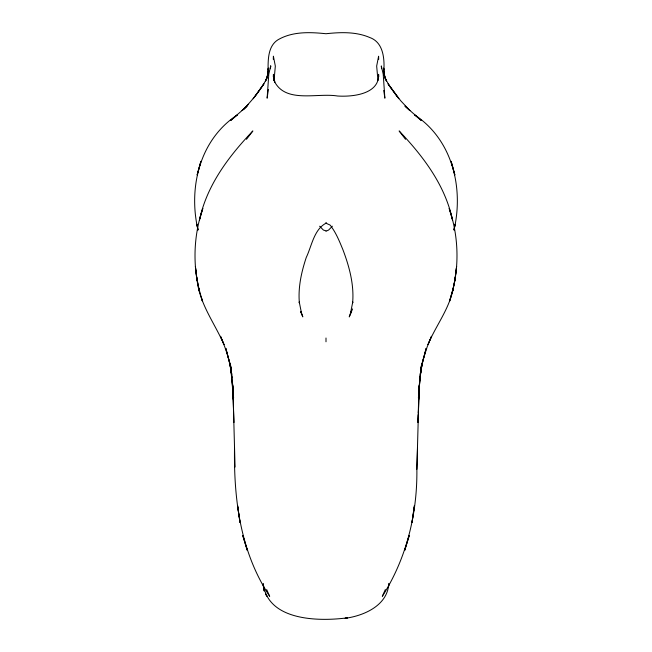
<?xml version="1.0" encoding="UTF-8"?>
<svg xmlns="http://www.w3.org/2000/svg" width="652" height="652" viewBox="0 0 652 652"><rect width="100%" height="100%" fill="white"/><g stroke="black" fill="none" stroke-linecap="round" stroke-linejoin="round"><path stroke-width="0.98" d="M326 231.199L328.624 230.042L332.373 226.203M326 222.487C326.367 224.484 330.531 224.035 331.249 226.578C336.383 233.538 339.586 241.672 342.879 249.61C349.317 266.578 354.248 284.728 352.618 303.041L352.773 301.9L350.303 314.199L351.192 311.697L349.244 316.937L351.094 312.422M419.163 385.552L416.872 469.326C417.386 514.029 406.449 558.479 382.317 596.319L385.332 589.563M418.217 414.745L417.997 422.48L419.432 383.694L418.926 393.278M418.274 412.814L418.519 404.11M416.872 469.326L417.492 448.274M273.286 59.316L273.392 56.186L275.331 66.105L274.011 80.75M273.318 76.895L273.408 74.328L274.834 82.217L274.288 80.603M388.731 584.257C387.239 605.635 363.743 615.822 345.087 618.324L347.557 617.803C318.861 621.658 267.483 620.981 263.212 583.41M418.82 395.193L418.568 399.986L419.668 381.86L421.722 364.411L419.912 378.144L422.251 362.814L420.206 374.313M388.722 584.477L388.625 586.27L388.788 583.41M418.657 394.892L418.421 397.907L418.657 394.925M419.831 380.01L418.894 391.942L421.159 365.976M274.036 80.514L274.37 76.716L274.019 80.652M270.409 68.737L270.702 65.933L268.795 74.116L267.133 98.191L268.363 89.463M270.702 65.933L270.368 68.582L270.572 66.969M454.036 230.164L455.039 224.198L454.069 229.675M454.118 229.455C463.759 187.377 452.178 139.471 414.566 114.85L421.379 120.538L404.957 106.113L409.896 110.547L400.589 100.612L388.046 83.798L398.804 98.754M420.23 374.346L422.749 361.167L426.139 348.372L420.776 369.57M420.85 369.301L423.181 359.423L427.19 346.815L431.494 336.269L427.981 344.623C435.862 325.56 449.432 308.877 453.262 288.217C459.367 261.9 457.94 233.978 449.171 208.42L452.512 219.936C445.063 185.021 423.189 156.26 399.13 130.938L405.528 139.316M351.469 311.542L352.585 308.918M246.472 139.316L252.87 130.938C228.811 156.26 206.937 185.021 199.488 219.936L202.829 208.42C194.891 231.582 192.984 256.643 197.181 280.751C199.919 304.37 214.785 323.441 224.019 344.623L220.506 336.269C225.176 346.978 228.876 358.119 231.224 369.57M253.196 98.754L263.954 83.798L254.899 96.496M397.101 96.496L389.586 86.178L385.365 78.647L386.554 81.321L383.783 73.44L385.34 79.047L383.678 70.889L384.509 76.194L383.678 68.061L383.889 70.367C384.55 58.232 383.278 42.241 369.651 37.474C355.919 31.581 340.54 32.176 326 33.725C310.556 32.144 293.881 31.377 279.716 38.827C267.89 44.548 268.005 59.259 268.111 70.367L268.314 68.061L267.491 76.194L268.322 70.889L266.66 79.047L268.216 73.44L265.445 81.321L266.635 78.647C260.857 90.041 252.389 99.764 243.791 109.112L248.371 104.279L242.104 110.547L247.043 106.113L230.621 120.538L237.434 114.85C199.773 139.479 188.257 187.336 197.882 229.455M326 223.204C313.938 229.512 311.746 246.024 306.261 257.458C301.403 272.088 297.964 287.548 299.382 303.041L299.244 301.884L301.705 314.183L300.865 311.632L302.805 316.88L301.02 312.275M326 230.873L323.376 230.042L319.627 226.203M274.769 82.038C286.301 103.44 317.426 92.657 337.516 96.007C353.702 97.058 379.423 93.774 378.6 74.32L378.69 76.912M266.668 589.563L269.683 596.319C240.547 552.13 233.766 500.19 234.508 448.274M198.738 288.217L199.496 291.631L196.676 277.646L197.181 280.751L195.388 266.456L196.676 277.646L198.738 288.217L202.503 301.444L201.492 297.882M231.15 369.301L225.861 348.372L229.251 361.167L231.77 374.346M231.786 374.313L229.748 362.814L232.088 378.144L230.278 364.411L233.106 391.885L232.169 380.01M197.931 229.675L196.961 224.198L197.963 230.164M383.759 90.465L384.867 98.191L383.213 74.116L381.298 65.933L381.583 68.737M230.841 365.976L233.432 399.986L233.18 395.193M377.964 80.579L376.669 66.048L378.6 56.235L378.706 59.356M233.343 394.925L233.579 397.907L233.343 394.892M263.278 584.477L263.375 586.27L263.269 584.257M233.074 393.278L232.568 383.694L234.003 422.48M232.837 385.552L235.062 467.044M326 338.005L326 341.787M456.612 266.456L454.819 280.751L452.504 291.631L455.324 277.638L454.819 280.751L456.612 266.456M414.085 507.9L411.991 522.57L414.427 505.561L414.085 507.9M198.061 171.484L197.14 174.989L200.914 161.288L198.061 171.484M450.508 297.882L449.497 301.444L453.262 288.217L450.508 297.882M409.187 535.659L404.721 550.296L409.187 535.659M266.831 596.05L265.535 593.931L266.831 596.05M247.279 550.296L242.813 535.659L247.279 550.296M452.186 164.94L451.078 161.28L454.86 174.989L452.186 164.94M264.174 590.883L263.571 588.202L264.174 590.883M237.915 507.9L237.572 505.561L240.009 522.562L237.915 507.9"/></g></svg>
